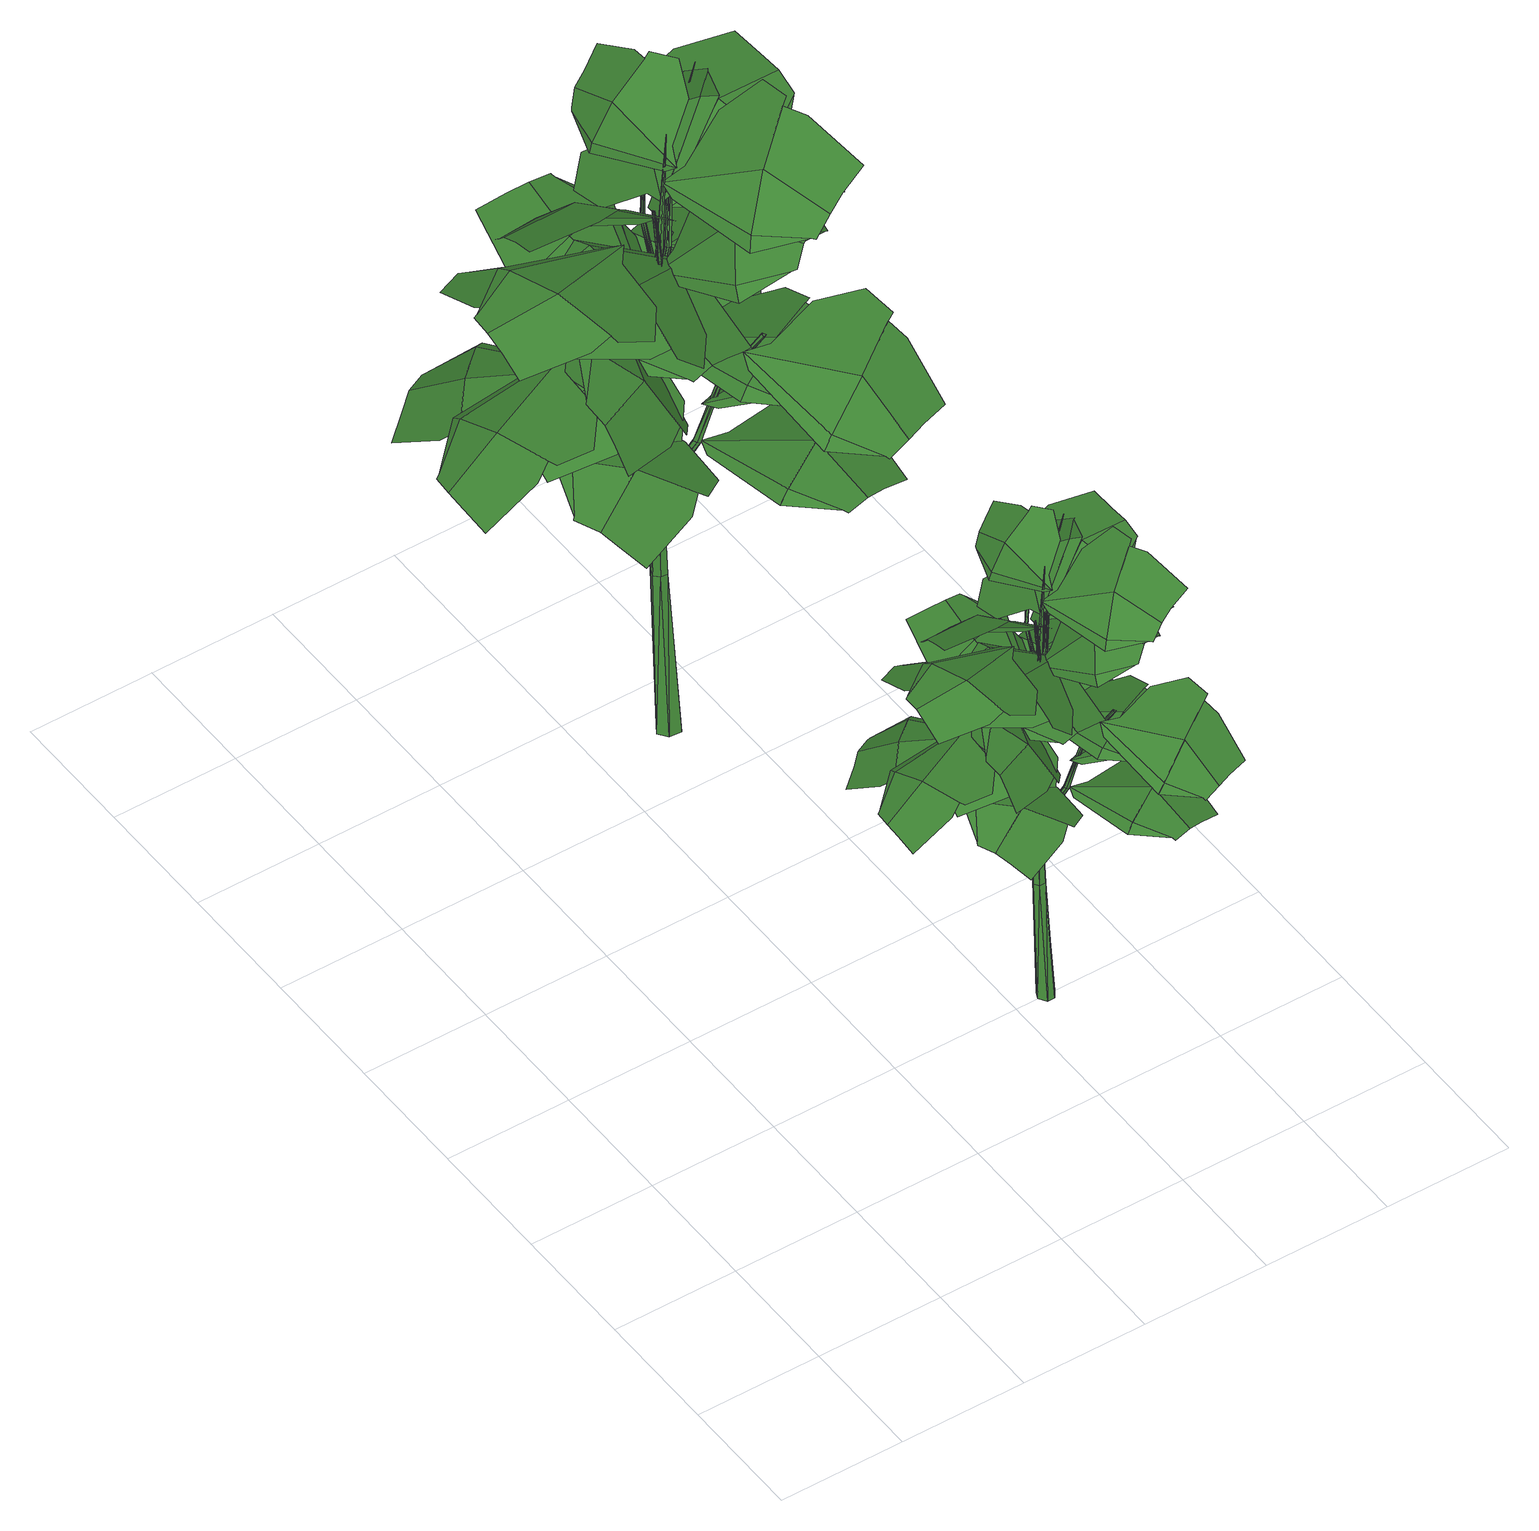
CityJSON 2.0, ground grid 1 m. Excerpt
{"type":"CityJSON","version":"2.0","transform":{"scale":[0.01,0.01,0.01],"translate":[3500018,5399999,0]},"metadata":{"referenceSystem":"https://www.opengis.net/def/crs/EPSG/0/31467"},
"CityObjects":{
"tree1":{"type":"SolitaryVegetationObject","attributes":{"species":"9999","function":"1060"},"geometry":[{"type":"MultiSurface","lod":"3","boundaries":[[[0,1,2]],[[3,4,5]],[[6,7,1]],[[6,1,0]],[[3,8,4]],[[9,10,11]],[[12,7,6]],[[13,8,3]],[[14,15,9]],[[9,15,10]],[[13,16,8]],[[17,18,14]],[[14,18,15]],[[19,16,13]],[[12,20,17]],[[17,20,18]],[[19,21,16]],[[22,9,11]],[[22,11,23]],[[24,21,19]],[[25,14,9]],[[25,9,22]],[[26,27,28]],[[29,17,14]],[[29,14,25]],[[26,30,31,27]],[[15,32,10]],[[12,17,29]],[[33,30,26,34]],[[35,36,15,18]],[[15,36,32]],[[34,30,33]],[[20,0,18]],[[18,0,36,35]],[[12,6,20]],[[20,6,0]],[[37,38,34]],[[39,22,23]],[[39,23,40]],[[24,38,37]],[[41,22,39]],[[42,25,41,43]],[[41,25,22]],[[44,5,45]],[[12,29,42]],[[42,29,25]],[[44,3,5]],[[46,47,48]],[[48,47,49]],[[50,3,44]],[[51,52,46]],[[46,52,47]],[[50,13,3]],[[49,53,54]],[[51,55,56,52]],[[19,13,50]],[[47,57,53]],[[47,53,49]],[[52,58,59,57]],[[52,57,47]],[[55,59,58,52,56]],[[60,61,62]],[[62,61,63]],[[2,40,64]],[[65,66,60]],[[60,66,61]],[[2,39,40]],[[67,68,65]],[[65,68,66]],[[1,39,2]],[[61,69,70,63]],[[63,70,69,71]],[[1,41,39]],[[66,72,61]],[[61,72,69]],[[7,41,1]],[[68,73,66]],[[66,73,72]],[[7,42,43,41]],[[53,60,54]],[[54,60,62]],[[12,42,7]],[[53,74,65,60]],[[57,67,65]],[[57,65,74,53]],[[36,64,32]],[[71,46,48]],[[59,67,57]],[[36,2,64]],[[69,51,46]],[[69,46,71]],[[0,2,36]],[[72,51,69]],[[75,76,77]],[[73,78,72]],[[75,79,76]],[[80,79,75]],[[80,81,79]],[[81,82,80]],[[83,82,81]],[[84,75,77]],[[84,77,85]],[[86,75,84]],[[80,87,86]],[[86,80,75]],[[82,87,80]],[[88,89,90]],[[88,91,89]],[[92,91,88]],[[93,94,92]],[[92,93,91]],[[95,94,93]],[[96,88,90]],[[96,90,97]],[[98,88,96]],[[98,92,88]],[[92,99,98]],[[94,99,92]],[[91,84,85]],[[91,85,89]],[[93,86,84]],[[93,84,91]],[[87,95,86]],[[86,95,93]],[[79,97,76]],[[79,96,97]],[[81,96,79]],[[81,98,96]],[[99,83,98]],[[98,83,81]],[[100,101,102]],[[100,102,103]],[[104,105,106]],[[107,108,109]],[[107,110,108]],[[111,110,107]],[[111,112,110]],[[113,112,111]],[[113,114,112]],[[115,114,113,116,117,104]],[[118,109,119]],[[118,107,109]],[[120,107,118]],[[120,111,107]],[[121,111,120,122]],[[121,113,111]],[[104,117,116,113,121]],[[110,123,108]],[[110,124,123]],[[112,124,110]],[[112,125,124]],[[114,125,112]],[[114,106,125]],[[104,106,114,115]],[[119,102,101]],[[101,118,119]],[[70,118,101,126]],[[126,120,118,70]],[[127,120,126,128]],[[128,121,122,120,127]],[[104,121,128]],[[129,130,131]],[[132,133,127,134]],[[135,133,132]],[[136,137,138,139,140,141]],[[142,143,144,145,146,147,148]],[[140,141,149,130,129]],[[150,151,152]],[[152,151,143,153]],[[154,155,156]],[[157,158,159,160,161,162]],[[129,131,163,164]],[[165,144,151,150,166]],[[167,156,155,168,169]],[[170,127,161,160,171,172,173]],[[168,155,174]],[[174,155,154,175]],[[176,177,178,179,180,181]],[[182,183,184,185]],[[143,151,144]],[[186,164,140,139,187,188,189]],[[162,161,133,135,190]],[[191,192,193,194]],[[195,196,197]],[[195,197,198,199]],[[200,201,202,145,144,165]],[[199,195,180]],[[184,183,203]],[[164,129,140]],[[204,205,206,207,208,209]],[[127,133,161]],[[210,211,212,213,156,167]],[[214,199,180,179,215,216,217]],[[218,154,156,213,219,220,221]],[[209,208,192,222,223]],[[224,203,183,225,226]],[[181,180,195,196,227]],[[228,193,208,207,229,230,231]],[[222,192,191]],[[193,192,208]],[[232,233,234,235,203,224]],[[236,237,238]],[[236,239,237]],[[240,239,236]],[[240,241,239]],[[242,241,240]],[[243,238,244,245]],[[245,236,238,243]],[[246,236,245]],[[246,240,236]],[[247,240,246]],[[247,242,240]],[[248,249,250]],[[248,251,249]],[[252,251,248]],[[252,246,251]],[[253,246,252]],[[253,247,246]],[[254,250,255]],[[254,248,250]],[[252,248,254]],[[256,253,252]],[[251,244,249]],[[251,245,244]],[[257,245,251,246]],[[246,245,257]],[[239,255,237]],[[239,254,255]],[[241,254,239]],[[241,252,254]],[[242,252,241]],[[242,256,252]],[[258,45,259]],[[258,44,45]],[[260,44,258]],[[260,50,44]],[[261,50,260]],[[261,19,50]],[[24,19,261,262]],[[30,259,27,31]],[[30,258,259]],[[34,258,30]],[[34,260,258]],[[38,260,34]],[[38,261,260]],[[24,262,261,38]],[[8,28,4]],[[8,26,28]],[[16,26,8]],[[16,34,26]],[[21,34,16]],[[21,37,34]],[[24,37,21]],[[263,264,265,266,267]],[[268,269,270,271]],[[272,74,264,273,274,275,276]],[[277,278,279,280,43]],[[281,282,0,283]],[[284,285,286]],[[287,288,289]],[[290,269,268]],[[291,292,288,287,293]],[[294,295,296]],[[297,298,299,300,301,302]],[[0,282,303]],[[304,117,292,305,306,307,308]],[[309,310,311,312,313]],[[314,315,316,317,318,319]],[[320,295,321]],[[322,323,324,325,326,327]],[[58,313,309]],[[106,105,328,320,31]],[[329,330,91,331]],[[332,56,333,334,335,336,337]],[[338,285,339]],[[340,321,295,294,341]],[[317,316,342,343,344]],[[345,346,347,348]],[[56,349,333]],[[270,269,350]],[[286,285,338,351]],[[115,352,353]],[[104,128,105]],[[354,338,339,355,356,357,358]],[[359,360,361,362,353,363]],[[364,115,353,362,365,366,367]],[[368,303,282,369,370]],[[371,372,373,122]],[[122,371,374]],[[375,374,371,376,377]],[[265,266,378]],[[369,282,281]],[[379,380,381,382,321,340]],[[225,183,182]],[[348,383,384,385,386,301,300]],[[289,288,117,387]],[[388,389,390,334,333,391]],[[116,392,393]],[[394,243,317,318,395,396,397]],[[398,349,56,399]],[[400,401,402,403,374,375]],[[91,330,326]],[[404,405,406,407,408,409]],[[410,411,412,273,264,263]],[[413,349,398]],[[414,415,416]],[[35,414,408]],[[417,330,329]],[[418,35,408,407,419,420,421]],[[327,326,330,417,422]],[[423,58,309,424,425,426,427]],[[378,265,74,428]],[[429,430,431,355,339,432]],[[433,350,269,290,434]],[[435,122,374,403,436,437,438]],[[439,184,203,235,440,441,442]],[[443,444,445]],[[446,445,444,447,448]],[[432,339,285,284,449]],[[450,270,451,452,424,309,310]],[[453,454,455,305,292,291]],[[371,376,372]],[[320,328,125,106,31]],[[456,457,277,458,459]],[[312,313,460]],[[444,461,462,443]],[[125,100,124]],[[277,458,278]],[[352,463,464]],[[345,465,346]],[[344,343,466]],[[467,468,469,470,457,456]],[[444,447,461]],[[363,353,352,463,471]],[[460,313,58,472]],[[473,474,475,476,303,368]],[[124,100,103]],[[105,128,126]],[[477,443,445,478,479,480,481]],[[482,91,326,325,483,484,485]],[[105,126,328]],[[486,0,303,476,487,488,489]],[[328,101,100]],[[328,126,101]],[[490,491,492,478,445,446]],[[72,55,51]],[[493,320,321,382,494,495,496]],[[497,270,350,498,499,500,501]],[[414,416,502,35]],[[125,328,100]],[[296,295,320,503]],[[504,505,506,507,393,508]],[[466,344,243,509]],[[409,408,414,415,510]],[[508,393,392,511,512]],[[300,299,513,465,345]],[[280,43,277,457]],[[124,103,123]],[[345,348,300]],[[55,72,78]],[[243,344,317]],[[514,515,516,498,350,433]],[[392,511,517]],[[392,517,518,116]],[[74,265,264]],[[117,288,292]],[[391,333,349,413,519]],[[352,464,520,115]],[[521,280,457,470,522,523,524]],[[525,116,393,507,526,527,528]]]}]},
"tree2":{"type":"SolitaryVegetationObject","attributes":{"species":"9999","function":"1060"},"geometry":[{"type":"MultiSurface","lod":"3","boundaries":[[[529,530,531]],[[532,533,534]],[[535,536,530]],[[535,530,529]],[[532,537,533]],[[538,539,540]],[[541,536,535]],[[542,537,532]],[[543,544,538]],[[538,544,539]],[[542,545,537]],[[546,547,543]],[[543,547,544]],[[548,545,542]],[[541,549,546]],[[546,549,547]],[[548,550,545]],[[551,538,540]],[[551,540,552]],[[553,550,548]],[[554,543,538]],[[554,538,551]],[[555,556,557]],[[558,546,543]],[[558,543,554]],[[555,559,560,556]],[[544,561,539]],[[541,546,558]],[[562,559,555,563]],[[564,565,544,547]],[[544,565,561]],[[563,566,559,562]],[[549,529,547]],[[547,529,565,564]],[[567,566,563]],[[541,535,549]],[[549,535,529]],[[568,551,552]],[[568,552,569]],[[570,551,568]],[[571,554,570,572]],[[570,554,551]],[[573,534,574]],[[541,558,571]],[[571,558,554]],[[573,532,534]],[[575,576,577]],[[577,576,578]],[[579,532,573]],[[580,581,575]],[[575,581,576]],[[579,542,532]],[[578,582,583]],[[580,584,585,581]],[[586,542,579]],[[576,587,582]],[[576,582,578]],[[586,548,542]],[[581,588,589,587]],[[581,587,576]],[[553,548,586]],[[584,589,588,581,585]],[[590,591,592]],[[592,591,593]],[[531,569,594]],[[595,596,590]],[[590,596,591]],[[531,568,569]],[[597,598,595]],[[595,598,596]],[[530,568,531]],[[591,599,600,593]],[[593,600,599,601]],[[530,570,568]],[[596,602,591]],[[591,602,599]],[[536,570,530]],[[598,603,596]],[[596,603,602]],[[536,571,572,570]],[[582,590,583]],[[583,590,592]],[[541,571,536]],[[582,604,595,590]],[[587,597,595]],[[587,595,604,582]],[[565,594,561]],[[601,575,577]],[[589,597,587]],[[565,531,594]],[[599,580,575]],[[599,575,601]],[[529,531,565]],[[602,580,599]],[[605,606,607]],[[603,608,602]],[[605,609,606]],[[610,609,605]],[[610,611,609]],[[611,612,610]],[[613,612,611]],[[614,605,607]],[[614,607,615]],[[616,605,614]],[[610,617,616]],[[616,610,605]],[[612,617,610]],[[618,619,620]],[[618,621,619]],[[622,621,618]],[[623,624,622]],[[622,623,621]],[[625,624,623]],[[626,618,620]],[[626,620,627]],[[628,618,626]],[[628,622,618]],[[622,629,628]],[[624,629,622]],[[621,614,615]],[[621,615,619]],[[623,616,614]],[[623,614,621]],[[617,625,616]],[[616,625,623]],[[609,627,606]],[[609,626,627]],[[611,626,609]],[[611,628,626]],[[629,613,628]],[[628,613,611]],[[630,631,632]],[[630,632,633]],[[634,635,636]],[[637,638,639]],[[637,640,638]],[[641,640,637]],[[641,642,640]],[[643,642,641]],[[643,644,642]],[[645,644,643,646,647,634]],[[648,639,649]],[[648,637,639]],[[650,637,648]],[[650,641,637]],[[651,641,650,652]],[[651,643,641]],[[634,647,646,643,651]],[[640,653,638]],[[640,654,653]],[[642,654,640]],[[642,655,654]],[[644,655,642]],[[644,636,655]],[[634,636,644,645]],[[649,632,631]],[[631,648,649]],[[600,648,631,656]],[[656,650,648,600]],[[657,650,656,658]],[[658,651,652,650,657]],[[634,651,658]],[[659,660,661]],[[662,663,657,664]],[[665,663,662]],[[666,667,668,669,670,671]],[[672,673,674,675,676,677,678]],[[670,671,679,660,659]],[[680,681,682]],[[682,681,673,683]],[[684,685,686]],[[687,688,689,690,691,692]],[[659,661,693,694]],[[695,674,681,680,696]],[[697,686,685,698,699]],[[700,657,691,690,701,702,703]],[[698,685,704]],[[704,685,684,705]],[[706,707,708,709,710,711]],[[712,713,714,715]],[[673,681,674]],[[716,694,670,669,717,718,719]],[[692,691,663,665,720]],[[721,722,723,724]],[[725,726,727]],[[725,727,728,729]],[[730,731,732,675,674,695]],[[729,725,710]],[[714,713,733]],[[694,659,670]],[[734,735,736,737,738,739]],[[657,663,691]],[[740,741,742,743,686,697]],[[744,729,710,709,745,746,747]],[[748,684,686,743,749,750,751]],[[739,738,722,752,753]],[[754,733,713,755,756]],[[711,710,725,726,757]],[[758,723,738,737,759,760,761]],[[752,722,721]],[[723,722,738]],[[762,763,764,765,733,754]],[[766,767,768]],[[766,769,767]],[[770,769,766]],[[770,771,769]],[[772,771,770]],[[772,773,771]],[[774,768,775,776]],[[776,766,768,774]],[[777,766,776]],[[777,770,766]],[[778,770,777]],[[778,772,770]],[[779,780,781]],[[779,782,780]],[[783,782,779]],[[783,784,782]],[[785,784,783]],[[785,786,784]],[[787,781,788]],[[787,779,781]],[[789,779,787]],[[789,783,779]],[[773,783,789]],[[773,785,783]],[[782,775,780]],[[782,776,775]],[[790,776,782,784]],[[784,777,776,790]],[[786,777,784]],[[786,778,777]],[[769,788,767]],[[769,787,788]],[[771,787,769]],[[771,789,787]],[[773,789,771]],[[791,574,792]],[[791,573,574]],[[793,573,791]],[[793,579,573]],[[794,579,793]],[[794,586,579]],[[553,586,794,795]],[[559,792,556,560]],[[559,791,792]],[[566,791,559]],[[566,793,791]],[[567,793,566]],[[567,794,793]],[[553,795,794,567]],[[537,557,533]],[[537,555,557]],[[545,555,537]],[[545,563,555]],[[550,563,545]],[[550,567,563]],[[553,567,550]],[[796,797,798,799,800]],[[801,802,803,804]],[[805,604,797,806,807,808,809]],[[810,811,812,813,572]],[[814,815,529,816]],[[817,818,819]],[[820,821,822]],[[823,802,801]],[[824,825,821,820,826]],[[827,828,829]],[[830,831,832,833,834,835]],[[529,815,836]],[[837,647,825,838,839,840,841]],[[842,843,844,845,846]],[[847,848,849,850,851,852]],[[853,828,854]],[[855,856,857,858,859,860]],[[588,846,842]],[[636,635,861,853,560]],[[862,863,621,864]],[[865,585,866,867,868,869,870]],[[871,818,872]],[[873,854,828,827,874]],[[850,849,875,876,877]],[[878,879,880,881]],[[585,882,866]],[[803,802,883]],[[819,818,871,884]],[[645,885,886]],[[634,658,635]],[[887,871,872,888,889,890,891]],[[892,893,894,895,886,896]],[[897,645,886,895,898,899,900]],[[901,836,815,902,903]],[[904,905,906,652]],[[652,904,907]],[[908,907,904,909,910]],[[798,799,911]],[[902,815,814]],[[912,913,914,915,854,873]],[[755,713,712]],[[881,916,917,918,919,834,833]],[[822,821,647,920]],[[921,922,923,867,866,924]],[[646,925,926]],[[927,774,850,851,928,929,930]],[[931,882,585,932]],[[933,934,935,936,907,908]],[[621,863,859]],[[937,938,939,940,941,942]],[[943,944,945,806,797,796]],[[946,882,931]],[[947,948,949]],[[564,947,941]],[[950,863,862]],[[951,564,941,940,952,953,954]],[[860,859,863,950,955]],[[956,588,842,957,958,959,960]],[[911,798,604,961]],[[962,963,964,888,872,965]],[[966,883,802,823,967]],[[968,652,907,936,969,970,971]],[[972,714,733,765,973,974,975]],[[976,977,978]],[[979,978,977,980,981]],[[965,872,818,817,982]],[[983,803,984,985,957,842,843]],[[986,987,988,838,825,824]],[[904,909,905]],[[853,861,655,636,560]],[[989,990,810,991,992]],[[845,846,993]],[[977,994,995,976]],[[655,630,654]],[[810,991,811]],[[885,996,997]],[[878,998,879]],[[877,876,999]],[[1000,1001,1002,1003,990,989]],[[977,980,994]],[[896,886,885,996,1004]],[[993,846,588,1005]],[[1006,1007,1008,1009,836,901]],[[654,630,633]],[[635,658,656]],[[1010,976,978,1011,1012,1013,1014]],[[1015,621,859,858,1016,1017,1018]],[[635,656,861]],[[1019,529,836,1009,1020,1021,1022]],[[861,631,630]],[[861,656,631]],[[1023,1024,1025,1011,978,979]],[[602,584,580]],[[1026,853,854,915,1027,1028,1029]],[[1030,803,883,1031,1032,1033,1034]],[[947,949,1035,564]],[[655,861,630]],[[829,828,853,1036]],[[1037,1038,1039,1040,926,1041]],[[999,877,774,1042]],[[942,941,947,948,1043]],[[1041,926,925,1044,1045]],[[833,832,1046,998,878]],[[813,572,810,990]],[[654,633,653]],[[878,881,833]],[[584,602,608]],[[774,877,850]],[[1047,1048,1049,1031,883,966]],[[925,1044,1050]],[[925,1050,1051,646]],[[604,798,797]],[[647,821,825]],[[924,866,882,946,1052]],[[885,997,1053,645]],[[1054,813,990,1003,1055,1056,1057]],[[1058,646,926,1040,1059,1060,1061]]]}]}
},
"vertices":[
[352,241,296],[354,240,296],[339,231,254],[332,225,304],[327,214,276],[326,213,277],[368,262,339],[369,261,339],[333,226,304],[336,231,255],[324,215,211],[323,213,212],[387,269,381],[332,236,331],[351,240,297],[336,233,255],[333,236,331],[367,261,340],[351,241,297],[340,245,361],[367,262,340],[341,245,360],[337,229,255],[325,211,212],[340,253,389],[352,239,297],[334,225,304],[329,212,277],[329,213,276],[368,260,340],[334,224,305],[329,212,278],[326,216,210],[334,235,329],[334,235,331],[339,234,258],[338,233,254],[342,245,360],[342,244,361],[339,230,255],[327,211,211],[353,239,297],[369,261,340],[360,248,315],[332,224,305],[326,212,277],[306,222,228],[305,224,227],[328,212,186],[327,214,185],[332,235,331],[293,229,271],[293,231,270],[303,224,227],[325,214,184],[270,246,313],[282,238,290],[291,231,270],[279,240,296],[269,246,313],[302,222,227],[303,220,227],[323,212,184],[324,210,185],[328,214,210],[291,229,270],[291,228,270],[269,245,313],[269,244,313],[305,221,228],[323,210,188],[327,210,186],[293,228,271],[270,244,314],[295,227,255],[338,194,207],[323,211,163],[324,209,162],[271,245,314],[337,196,207],[343,184,251],[342,185,251],[356,163,295],[356,164,295],[340,194,206],[326,209,162],[344,184,250],[357,163,295],[340,197,207],[328,211,162],[327,213,163],[341,195,206],[345,186,251],[345,185,250],[357,165,295],[358,164,295],[338,197,208],[325,213,164],[343,186,251],[356,165,296],[328,205,113],[323,205,113],[322,194,12],[328,194,12],[328,206,415],[329,211,314],[330,213,314],[323,213,112],[328,206,12],[321,206,12],[327,213,112],[324,216,213],[327,216,213],[326,215,314],[328,215,314],[328,211,365],[327,211,353],[327,209,380],[321,209,113],[318,200,12],[322,214,213],[325,213,314],[324,213,282],[332,200,12],[330,209,112],[329,214,213],[324,211,213],[325,212,278],[326,211,314],[286,213,356],[258,204,358],[284,221,355],[263,231,279],[264,223,282],[317,218,276],[238,214,272],[251,179,350],[246,164,341],[280,150,334],[293,150,333],[291,181,350],[254,190,356],[303,203,243],[301,217,246],[279,161,249],[305,145,231],[309,143,228],[324,155,221],[321,181,228],[256,204,358],[238,156,243],[252,179,255],[245,184,254],[292,216,247],[302,215,306],[262,174,331],[282,159,309],[233,187,266],[232,171,258],[265,157,270],[277,157,276],[269,190,285],[234,199,270],[331,212,325],[338,207,322],[245,144,238],[237,154,242],[247,142,313],[243,153,323],[242,151,322],[316,201,277],[278,152,274],[297,148,269],[313,169,271],[256,179,334],[294,213,311],[207,173,360],[206,156,355],[240,144,364],[252,145,369],[245,179,375],[208,185,363],[383,145,257],[386,154,258],[335,186,242],[339,177,243],[330,195,324],[293,145,330],[307,143,317],[323,165,314],[235,213,271],[216,228,265],[215,221,270],[272,212,293],[266,217,287],[238,211,369],[211,200,362],[236,218,364],[291,207,358],[299,201,359],[252,136,230],[261,125,219],[296,138,225],[395,184,250],[190,181,255],[190,163,253],[216,155,279],[224,157,288],[217,191,284],[190,194,255],[249,136,302],[251,128,286],[285,141,277],[296,148,279],[290,190,361],[254,140,368],[272,136,362],[288,157,359],[302,202,300],[298,146,274],[309,160,264],[310,184,275],[194,209,254],[192,208,253],[423,158,245],[413,147,249],[416,147,249],[209,199,361],[264,201,292],[225,152,289],[244,147,293],[261,168,294],[428,166,236],[437,177,225],[413,206,227],[402,213,231],[320,202,336],[327,215,309],[326,214,309],[321,203,337],[314,197,364],[315,198,365],[305,185,392],[323,207,322],[327,212,308],[320,201,336],[315,196,364],[305,184,392],[322,202,337],[328,212,308],[329,213,309],[321,201,336],[316,197,365],[306,185,392],[322,203,337],[329,214,310],[306,185,393],[316,196,363],[333,223,305],[327,211,277],[333,234,331],[341,244,361],[340,249,375],[230,287,227],[244,259,251],[267,281,242],[244,293,227],[242,294,225],[351,103,268],[357,105,274],[345,164,291],[342,156,285],[281,227,254],[222,232,249],[219,227,249],[227,209,250],[254,209,252],[417,245,329],[421,241,322],[366,245,312],[357,248,314],[410,213,287],[411,222,289],[359,234,294],[417,254,235],[396,234,240],[399,229,234],[361,129,388],[339,148,386],[336,145,379],[378,89,261],[373,131,397],[357,165,408],[363,127,388],[357,129,274],[338,151,281],[331,147,277],[312,244,456],[303,241,446],[296,238,440],[317,238,418],[341,244,430],[335,245,438],[411,255,289],[338,205,388],[383,185,421],[387,188,423],[386,208,419],[365,215,404],[317,195,310],[322,158,299],[308,155,298],[307,157,298],[289,179,306],[392,156,380],[376,148,375],[366,142,372],[349,177,368],[373,202,375],[381,192,377],[329,212,271],[367,168,285],[396,117,205],[412,121,200],[413,157,208],[409,168,213],[379,151,221],[384,113,209],[327,211,213],[344,130,212],[351,134,216],[338,186,205],[281,251,286],[309,288,271],[280,306,266],[275,309,265],[258,300,269],[260,275,278],[334,227,239],[381,260,255],[372,130,274],[358,127,273],[356,135,364],[355,136,363],[333,153,352],[296,224,413],[291,219,412],[327,205,392],[334,206,389],[333,265,267],[383,118,290],[343,224,235],[376,246,382],[353,265,368],[339,239,243],[364,290,260],[361,295,261],[342,294,257],[332,271,249],[385,287,355],[380,297,341],[344,286,340],[333,280,343],[389,280,365],[328,224,360],[330,283,339],[317,271,330],[316,246,339],[441,239,269],[435,225,273],[437,226,271],[332,264,316],[339,268,313],[329,221,284],[302,252,322],[304,290,328],[319,290,324],[317,292,325],[273,286,237],[383,134,270],[400,138,264],[401,174,273],[396,185,278],[336,213,397],[353,224,412],[357,238,427],[344,245,432],[327,200,376],[325,305,238],[313,316,231],[285,311,255],[334,297,242],[271,236,365],[279,215,389],[333,207,332],[377,205,376],[377,222,365],[358,223,346],[338,259,263],[291,237,286],[291,291,327],[273,292,325],[265,256,319],[268,243,317],[358,327,255],[345,337,264],[332,310,286],[332,298,292],[358,289,270],[368,321,249],[221,279,224],[207,268,219],[215,239,241],[342,284,245],[375,282,242],[374,312,239],[377,281,234],[369,112,209],[337,246,265],[328,300,295],[314,286,298],[318,263,285],[370,110,208],[292,235,297],[347,213,303],[351,216,301],[349,234,295],[324,243,293],[295,236,251],[413,280,240],[409,298,240],[374,296,255],[417,268,240],[392,90,264],[379,87,260],[313,218,288],[263,242,317],[259,228,303],[280,218,291],[348,192,239],[404,217,228],[388,226,219],[364,215,224],[358,274,330],[368,214,340],[396,230,345],[401,193,333],[386,191,333],[388,190,333],[419,255,235],[334,161,295],[350,165,289],[351,202,298],[384,136,401],[401,141,406],[391,175,419],[442,275,339],[403,270,346],[442,262,332],[444,263,332],[282,175,302],[361,210,336],[355,265,329],[394,267,373],[383,241,384],[289,231,433],[331,147,346],[439,288,342],[437,305,345],[400,306,352],[389,301,354],[396,269,372],[276,230,295],[441,250,263],[443,266,253],[416,285,270],[406,288,277],[372,270,331],[426,248,337],[431,250,336],[428,269,329],[403,277,328],[354,191,207],[413,171,212],[411,190,205],[386,198,203],[362,251,292],[405,293,276],[386,299,274],[368,281,281],[413,196,329],[430,200,324],[430,237,333],[342,208,272],[401,188,276],[399,207,270],[373,215,268],[358,159,292],[412,137,296],[417,140,297],[414,159,299],[389,168,297],[344,238,251],[326,203,270],[239,207,390],[236,192,398],[272,183,406],[284,184,406],[240,219,384],[323,198,322],[374,314,239],[243,228,373],[241,228,374],[289,232,435],[404,95,264],[421,101,263],[418,129,287],[268,239,358],[319,216,350],[342,286,244],[337,211,367],[362,259,322],[386,306,355],[368,309,347],[358,289,333],[319,205,364],[285,179,409],[301,169,403],[316,180,384],
[294,609,412],[296,608,412],[276,596,353],[266,587,423],[259,572,384],[257,571,385],[316,638,472],[317,637,472],[267,588,422],[271,595,355],[254,573,294],[253,570,295],[343,647,529],[266,601,460],[292,607,413],[271,598,354],[267,602,460],[315,637,473],[292,609,413],[277,615,501],[315,638,472],[278,615,501],[273,593,355],[256,567,295],[277,625,540],[293,606,413],[269,587,422],[261,568,385],[261,570,384],[315,636,473],[269,585,423],[261,569,386],[257,574,292],[269,600,458],[269,601,460],[276,599,358],[274,598,353],[269,600,460],[279,614,501],[275,593,354],[259,568,294],[295,606,413],[317,636,472],[304,618,437],[266,585,424],[257,568,385],[230,583,317],[229,585,316],[261,569,259],[259,572,258],[266,600,460],[212,593,377],[211,595,376],[226,585,315],[256,572,256],[180,615,435],[197,604,403],[277,614,501],[209,595,375],[192,607,411],[179,615,435],[225,583,315],[226,580,316],[254,568,256],[255,565,258],[260,571,293],[208,593,375],[209,591,376],[178,614,435],[179,613,435],[229,581,317],[254,567,262],[259,566,259],[211,591,377],[180,613,436],[215,590,354],[274,544,288],[253,568,228],[254,564,226],[181,614,436],[272,546,289],[281,530,349],[280,531,349],[299,501,410],[299,503,411],[276,543,287],[258,564,226],[283,529,348],[301,501,410],[277,548,288],[261,567,226],[259,570,227],[278,545,287],[284,533,349],[284,531,348],[301,504,410],[302,502,410],[274,548,289],[256,570,228],[282,533,349],[300,504,411],[260,559,157],[254,559,158],[251,544,19],[261,544,18],[260,561,577],[261,567,437],[262,570,436],[253,570,157],[260,561,18],[251,560,18],[259,570,157],[254,575,297],[259,575,296],[258,572,436],[261,572,436],[261,567,506],[259,568,491],[259,565,528],[251,564,157],[246,552,18],[252,571,297],[256,570,437],[255,570,392],[265,553,18],[263,565,157],[261,571,297],[255,567,297],[256,568,386],[258,567,437],[203,570,495],[163,558,497],[199,582,493],[170,595,388],[171,583,392],[246,577,384],[135,571,378],[153,523,486],[146,502,474],[193,483,463],[211,483,463],[210,526,487],[157,539,494],[225,556,338],[223,575,342],[192,498,346],[228,476,321],[234,473,317],[254,489,308],[251,525,317],[160,557,497],[136,491,338],[156,523,355],[146,531,354],[210,574,343],[225,573,426],[169,516,459],[197,495,430],[129,534,369],[128,511,359],[173,493,375],[189,493,383],[179,539,396],[130,551,376],[264,569,452],[274,561,447],[146,474,331],[134,489,337],[148,471,435],[143,486,449],[141,484,448],[244,553,385],[191,485,381],[217,480,374],[239,509,376],[160,523,464],[213,571,432],[93,514,499],[91,491,493],[139,475,506],[156,476,512],[145,523,520],[93,532,504],[336,476,358],[340,488,359],[270,533,336],[276,521,338],[262,545,450],[211,476,459],[231,474,440],[253,503,436],[132,570,376],[105,591,368],[104,581,376],[183,568,407],[175,575,399],[135,567,512],[98,552,503],[133,578,506],[209,561,497],[220,554,499],[155,464,320],[167,449,305],[216,466,313],[352,530,348],[69,526,354],[70,501,351],[105,490,388],[116,493,401],[106,540,395],[69,544,355],[151,463,419],[154,452,398],[201,470,385],[216,480,388],[208,538,501],[157,469,511],[183,463,502],[205,493,498],[224,555,417],[219,477,381],[233,496,367],[235,530,382],[75,564,353],[72,563,351],[392,493,340],[378,479,347],[382,478,346],[95,551,502],[171,553,406],[118,485,402],[144,479,407],[167,508,409],[399,505,329],[411,521,313],[378,561,316],[363,570,321],[249,555,467],[259,573,430],[258,571,429],[250,557,468],[241,548,506],[242,549,506],[228,531,545],[229,532,545],[253,562,448],[258,569,428],[249,554,467],[242,547,506],[228,531,544],[252,554,468],[261,568,429],[262,570,430],[251,553,467],[244,547,506],[243,547,506],[230,531,545],[229,530,545],[252,556,468],[261,572,430],[243,549,507],[243,547,504],[267,584,424],[259,567,386],[267,599,460],[278,613,501],[277,619,521],[125,673,316],[144,634,349],[175,665,336],[144,681,315],[142,682,314],[292,418,372],[300,421,381],[283,502,404],[280,491,397],[195,590,353],[114,596,347],[109,590,346],[120,565,347],[157,565,350],[384,615,457],[389,608,448],[313,614,434],[300,619,437],[374,570,399],[375,582,402],[303,599,409],[384,626,327],[354,599,334],[358,592,326],[306,454,539],[275,481,537],[271,476,526],[329,398,363],[323,456,551],[301,504,567],[308,451,539],[300,454,380],[275,485,390],[265,479,385],[239,613,633],[225,608,620],[215,605,611],[245,604,581],[278,613,597],[270,614,609],[375,628,402],[275,560,539],[336,532,585],[342,536,588],[341,563,582],[312,573,561],[245,545,431],[252,494,415],[233,489,414],[231,492,415],[206,523,425],[349,491,527],[327,480,521],[312,472,516],[289,521,511],[323,555,521],[334,541,524],[261,569,376],[314,507,396],[354,437,286],[377,442,278],[378,493,290],[372,508,296],[331,484,307],[338,432,291],[259,567,297],[282,456,295],[292,461,301],[274,532,286],[195,622,397],[234,674,377],[193,699,370],[187,704,368],[163,691,374],[167,656,386],[269,589,332],[334,635,355],[321,456,380],[302,451,380],[300,462,506],[297,464,504],[267,488,488],[216,586,573],[209,579,573],[258,559,544],[268,560,541],[267,643,371],[337,438,403],[281,586,327],[326,616,531],[295,642,511],[275,607,337],[310,677,361],[306,683,362],[279,683,357],[266,650,347],[339,672,493],[332,686,474],[282,672,472],[267,663,476],[345,662,507],[261,585,500],[263,667,471],[245,650,459],[244,615,471],[416,606,374],[409,587,379],[412,588,377],[265,641,440],[275,647,434],[262,582,394],[224,624,448],[227,677,455],[247,676,450],[246,679,451],[184,671,330],[337,460,375],[360,466,367],[361,516,380],[355,532,386],[271,570,552],[295,585,572],[300,604,592],[283,615,599],[259,552,523],[257,697,331],[240,713,321],[201,706,355],[269,686,337],[181,602,508],[192,572,541],[267,562,462],[329,560,523],[328,583,507],[302,583,481],[274,634,366],[209,603,397],[209,678,454],[184,679,451],[174,629,443],[177,612,441],[302,728,355],[284,741,367],[266,704,398],[265,688,405],[302,676,376],[315,720,346],[112,662,312],[93,647,305],[104,606,335],[279,668,341],[325,666,337],[324,707,332],[328,664,326],[317,431,291],[273,616,368],[260,690,410],[240,671,414],[246,639,396],[319,428,290],[211,601,413],[286,570,421],[292,574,419],[289,599,410],[254,611,407],[215,602,349],[378,663,334],[372,688,334],[325,685,355],[383,646,334],[349,399,367],[331,396,361],[239,578,401],[170,610,440],[164,591,421],[194,577,404],[288,541,332],[365,576,317],[344,589,305],[311,573,312],[302,655,459],[316,571,473],[355,594,479],[362,542,463],[341,540,463],[343,538,462],[386,629,327],[268,499,409],[291,504,402],[292,554,414],[338,463,557],[361,471,564],[347,518,581],[418,656,472],[364,649,481],[418,638,462],[420,640,462],[196,517,419],[306,566,467],[298,642,458],[352,645,517],[336,608,533],[206,596,601],[264,479,480],[415,674,475],[411,698,479],[361,699,489],[344,692,491],[354,648,516],[188,594,409],[417,622,365],[420,643,352],[382,670,375],[368,673,386],[321,649,460],[396,618,468],[402,622,467],[399,648,458],[364,659,455],[297,539,289],[378,512,295],[375,538,286],[340,550,283],[308,622,406],[367,680,383],[341,689,381],[316,664,391],[378,547,458],[401,552,450],[402,603,462],[280,563,378],[361,536,384],[358,561,375],[323,573,372],[302,496,406],[377,465,411],[384,469,412],[380,496,415],[345,508,413],[283,605,349],[257,556,375],[137,562,542],[133,540,553],[182,528,564],[200,530,564],[138,578,533],[253,549,448],[324,710,332],[143,591,518],[140,591,519],[206,596,604],[366,406,367],[389,414,366],[385,454,399],[177,606,497],[248,575,486],[280,671,339],[273,568,510],[308,634,447],[341,699,493],[316,703,483],[302,675,463],[248,560,505],[201,524,568],[223,509,560],[243,525,533]
]}
